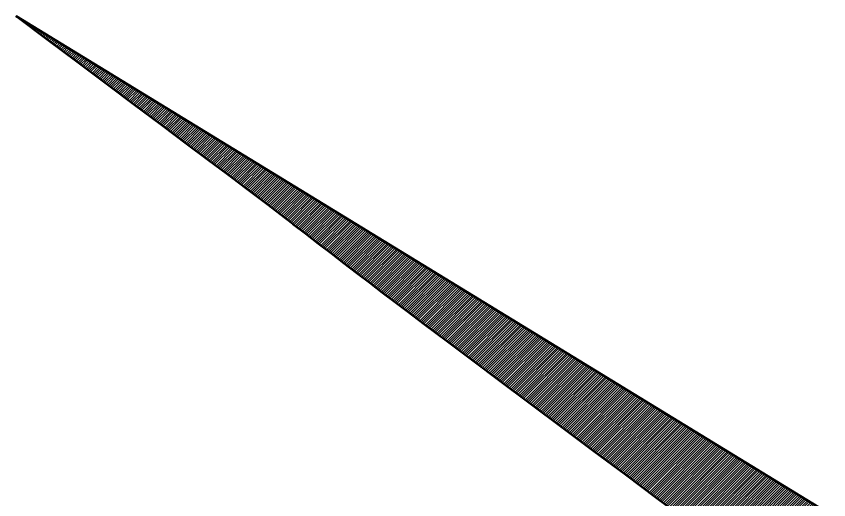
# Model space of a CAD drawing. Header units: metres. Extents: x 729569 to 733474, y 1423763 to 1426173.
# Drawn here: x 731451.5 to 731509.2, y 1425703.1 to 1425737.4 of the extents above; entities that cross this region are included whole.
import ezdxf

# ---------------------------------------------------------------- set-up
doc = ezdxf.new("R2010")
doc.units = ezdxf.units.M
doc.layers.add('GREEN_AREA', color=7, linetype='Continuous')
doc.layers.add('PARCEL_BORDER', color=7, linetype='Continuous')

msp = doc.modelspace()

# ---------------------------------------------------------------- hatches: boundary and pattern name
at = {"layer": 'GREEN_AREA', "true_color": 0x96c896}
h = msp.add_hatch(dxfattribs=at)
h.set_pattern_fill('SOLID')
h.paths.add_polyline_path([(731505.491, 1425696.902), (731505.019, 1425697.222), (731504.584, 1425697.526), (731504.238, 1425697.78), (731503.423, 1425698.385), (731502.221, 1425699.281), (731500.693, 1425700.42), (731498.9, 1425701.758), (731496.9, 1425703.252), (731494.751, 1425704.858), (731492.513, 1425706.531), (731490.244, 1425708.228), (731488.003, 1425709.905), (731485.847, 1425711.518), (731483.836, 1425713.024), (731482.029, 1425714.379), (731480.484, 1425715.538), (731479.261, 1425716.457), (731478.419, 1425717.091), (731477.5, 1425717.788), (731476.587, 1425718.484), (731475.677, 1425719.18), (731474.77, 1425719.876), (731473.864, 1425720.573), (731472.958, 1425721.27), (731472.049, 1425721.969), (731471.14, 1425722.667), (731471.138, 1425722.669), (731470.225, 1425723.369), (731470.221, 1425723.371), (731469.304, 1425724.072), (731469.299, 1425724.076), (731468.375, 1425724.779), (731468.366, 1425724.786), (731467.599, 1425725.365), (731467.593, 1425725.37), (731466.517, 1425726.178), (731466.514, 1425726.18), (731465.169, 1425727.188), (731463.596, 1425728.365), (731461.835, 1425729.682), (731459.925, 1425731.11), (731457.907, 1425732.619), (731455.82, 1425734.181), (731453.705, 1425735.765), (731451.6, 1425737.344), (731451.503, 1425737.416), (731509.162, 1425702.127), (731505.927, 1425696.61), (731505.925, 1425696.612), (731505.491, 1425696.902)])

# ---------------------------------------------------------------- linework, layer by layer
at = {"layer": 'PARCEL_BORDER', "lineweight": 50, "true_color": 0x326432}
msp.add_lwpolyline([(731498.9, 1425701.758), (731496.9, 1425703.252), (731494.751, 1425704.858), (731492.513, 1425706.531), (731490.244, 1425708.228), (731488.003, 1425709.905), (731485.847, 1425711.518), (731483.836, 1425713.024), (731482.029, 1425714.379), (731480.484, 1425715.538), (731479.261, 1425716.457), (731478.419, 1425717.091), (731477.5, 1425717.788), (731476.587, 1425718.484), (731475.677, 1425719.18), (731474.77, 1425719.876), (731473.864, 1425720.573), (731472.958, 1425721.27), (731472.049, 1425721.969), (731471.14, 1425722.667), (731471.138, 1425722.669), (731470.225, 1425723.369), (731470.221, 1425723.371), (731469.304, 1425724.072), (731469.299, 1425724.076), (731468.375, 1425724.779), (731468.366, 1425724.786), (731467.599, 1425725.365), (731467.593, 1425725.37), (731466.517, 1425726.178), (731466.514, 1425726.18), (731465.169, 1425727.188), (731463.596, 1425728.365), (731461.835, 1425729.682), (731459.925, 1425731.11), (731457.907, 1425732.619), (731455.82, 1425734.181), (731453.705, 1425735.765), (731451.6, 1425737.344), (731451.503, 1425737.416), (731509.162, 1425702.127)], dxfattribs=at)

doc.saveas('drawing.dxf')
